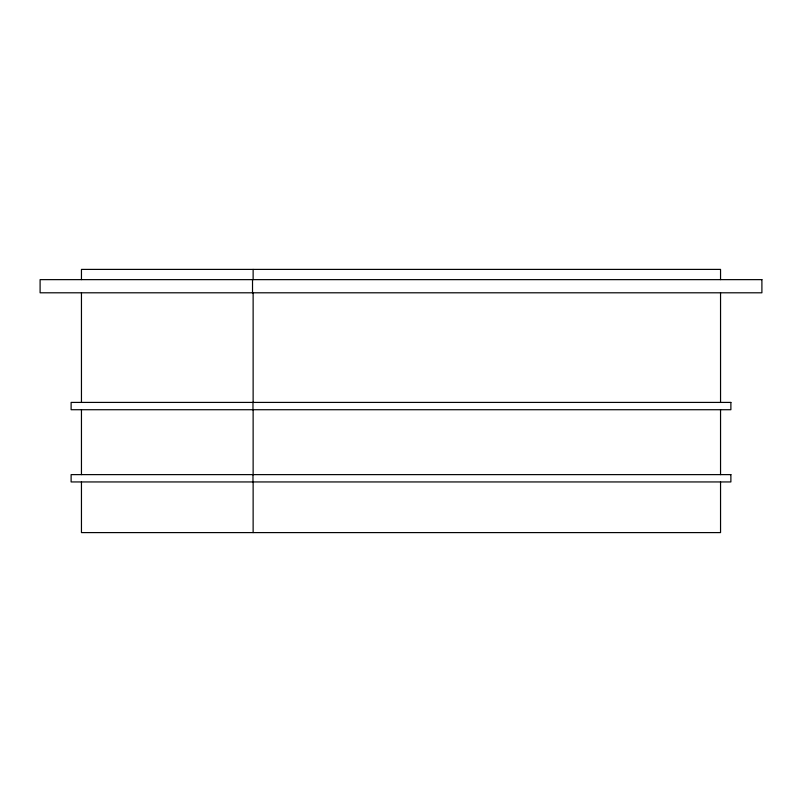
<?xml version="1.0" encoding="UTF-8"?>
<svg xmlns="http://www.w3.org/2000/svg" width="802" height="802" viewBox="0 0 802 802"><rect width="100%" height="100%" fill="white"/><g stroke="black" fill="none" stroke-linecap="round" stroke-linejoin="round"><path stroke-width="1.2" d="M720.547 279.637L720.547 269.402L81.453 269.402L81.453 279.637M720.547 292.8L720.547 402.414M720.547 409.722L720.547 474.624M720.547 481.942L720.547 532.598L81.453 532.598L81.453 481.942M253.131 269.402L253.131 279.637M253.131 292.8L253.131 402.414M253.131 409.722L253.131 474.624M253.131 481.942L253.131 532.598M252.981 402.414L252.981 409.722M252.981 474.624L252.981 481.942M252.52 279.637L252.52 292.8M81.453 292.8L81.453 402.414M81.453 409.722L81.453 474.624M761.9 279.637L40.1 279.637L40.1 292.8L761.9 292.8L761.9 279.637M730.883 402.414L71.117 402.414L71.117 409.722L730.883 409.722L730.883 402.414M730.883 474.624L71.117 474.624L71.117 481.942L730.883 481.942L730.883 474.624"/></g></svg>
